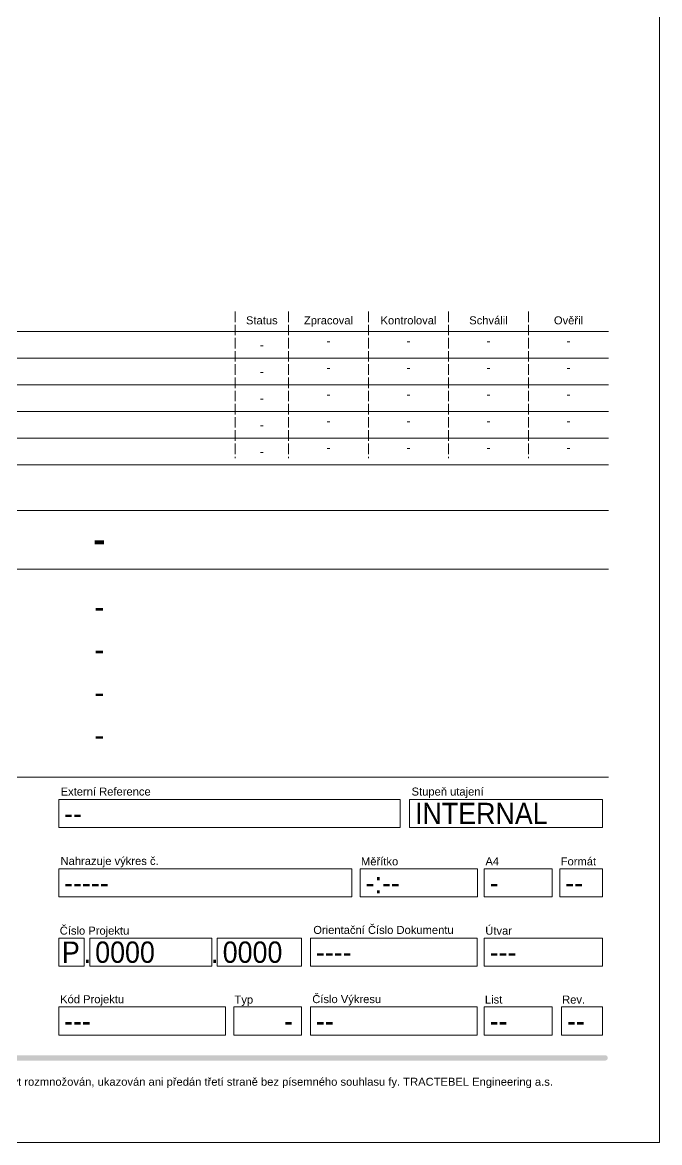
# Paper-space layout 'A2' of a CAD drawing. Header units: millimetres. Extents: x -519 to 75, y -173 to 247.
# Drawn here: x -44.5 to 75, y -173.3 to 36.7 of the extents above; entities that cross this region are included whole.
import ezdxf
from ezdxf.enums import TextEntityAlignment as Align

# ---------------------------------------------------------------- set-up
doc = ezdxf.new("R2010")
doc.units = ezdxf.units.MM
doc.header["$LTSCALE"] = 0.5
doc.linetypes.add('ACAD_ISO02W100', pattern=[15, 12, -3])
doc.layers.add('Border', color=7, linetype='Continuous', lineweight=0)
doc.layers.add('Border_TextCZ', color=7, linetype='Continuous', lineweight=0)
doc.layers.add('Border_TextCZAtr', color=7, linetype='Continuous')
doc.layers.add('BorderColor', color=7, linetype='Continuous')
doc.styles.add('Arial Unicode', font='ARIALUNI.TTF', dxfattribs={"width": 1.428571, "height": 0.007})
doc.styles.add('Arial_1.5', font='arial.ttf', dxfattribs={"height": 1.5})
doc.styles.add('Arial_4.0', font='arial.ttf', dxfattribs={"width": 0.9, "height": 4})
doc.styles.add('Arial_6.5', font='arial.ttf', dxfattribs={"width": 0.8, "height": 6.5})

# ---------------------------------------------------------------- blocks, each defined once
blk = doc.blocks.new('Flux')
at = {"layer": 'BorderColor', "linetype": 'Continuous', "lineweight": 0, "true_color": 0x00aaff}
h = blk.add_hatch(color=140, dxfattribs=at)
h.dxf.hatch_style = 1
h.paths.add_polyline_path([(-190.25, 0.49, 0.914214), (-190.25, -0.51), (-178.03, -0.51, -0.914214), (-178.03, 0.49)])
at = {"layer": 'BorderColor', "linetype": 'Continuous', "lineweight": 0, "true_color": 0x0078be}
h = blk.add_hatch(color=152, dxfattribs=at)
h.dxf.hatch_style = 1
h.paths.add_polyline_path([(-167.63, -0.51, 0.914214), (-167.63, 0.49), (-178.03, 0.49, 0.914214), (-178.03, -0.51)])
at = {"layer": 'BorderColor', "linetype": 'Continuous', "lineweight": 0, "true_color": 0x37b9c3}
h = blk.add_hatch(color=143, dxfattribs=at)
h.dxf.hatch_style = 1
h.paths.add_polyline_path([(-137.09, -0.51, -0.914214), (-137.09, 0.49), (-167.63, 0.49, -0.914214), (-167.63, -0.51)])
at = {"layer": 'BorderColor', "linetype": 'Continuous', "lineweight": 0, "true_color": 0x005a78}
h = blk.add_hatch(color=146, dxfattribs=at)
h.dxf.hatch_style = 1
h.paths.add_polyline_path([(-137.09, 0.49, 0.914214), (-137.09, -0.51), (-121.35, -0.51, 0.914214), (-121.35, 0.49)])
at = {"layer": 'BorderColor', "linetype": 'Continuous', "lineweight": 0, "true_color": 0x00aaff}
h = blk.add_hatch(color=140, dxfattribs=at)
h.dxf.hatch_style = 1
h.paths.add_polyline_path([(-100.47, -0.51, -0.914214), (-100.47, 0.49), (-121.35, 0.49, -0.914214), (-121.35, -0.51)])
at = {"layer": 'BorderColor', "linetype": 'Continuous', "lineweight": 0, "true_color": 0x0078be}
h = blk.add_hatch(color=152, dxfattribs=at)
h.dxf.hatch_style = 1
h.paths.add_polyline_path([(-100.47, 0.49, 0.914214), (-100.47, -0.51), (-85.42, -0.51, 0.914214), (-85.42, 0.49)])
at = {"layer": 'BorderColor', "linetype": 'Continuous', "lineweight": 0, "true_color": 0x91c896}
h = blk.add_hatch(color=113, dxfattribs=at)
h.dxf.hatch_style = 1
h.paths.add_polyline_path([(-85.42, 0.49, -0.914214), (-85.42, -0.51), (-71.75, -0.51, -0.914214), (-71.75, 0.49)])
at = {"layer": 'BorderColor', "linetype": 'Continuous', "lineweight": 0, "true_color": 0x005a78}
h = blk.add_hatch(color=146, dxfattribs=at)
h.dxf.hatch_style = 1
h.paths.add_polyline_path([(-71.75, 0.49, 0.914214), (-71.75, -0.51), (-53.68, -0.51, 0.914214), (-53.68, 0.49)])
at = {"layer": 'BorderColor', "linetype": 'Continuous', "lineweight": 0, "true_color": 0x37b9c3}
h = blk.add_hatch(color=143, dxfattribs=at)
h.dxf.hatch_style = 1
h.paths.add_polyline_path([(-53.68, 0.49, -0.914214), (-53.68, -0.51), (-42.64, -0.51, -0.914214), (-42.64, 0.49)])
at = {"layer": 'BorderColor', "linetype": 'Continuous', "lineweight": 0, "true_color": 0x0078be}
h = blk.add_hatch(color=152, dxfattribs=at)
h.dxf.hatch_style = 1
h.paths.add_polyline_path([(-42.64, 0.49, 0.914214), (-42.64, -0.51), (-29.31, -0.51, 0.914214), (-29.31, 0.49)])
at = {"layer": 'BorderColor', "linetype": 'Continuous', "lineweight": 0, "true_color": 0x00aaff}
h = blk.add_hatch(color=140, dxfattribs=at)
h.dxf.hatch_style = 1
h.paths.add_polyline_path([(-29.31, 0.49, -0.914214), (-29.31, -0.51), (-0.45, -0.51, 0.914214), (-0.45, 0.49)])
blk = doc.blocks.new('A2_v03_CZ')
at = {"layer": 'Border'}
blk.add_line((393.58, 152.06), (583.58, 152.06), dxfattribs=at)
at = {"layer": 'Border', "color": 7, "linetype": 'Continuous', "lineweight": 0, "flags": 128}
blk.add_lwpolyline([(0, 0), (594, 0), (594, 420), (0, 420)], close=True, dxfattribs=at)
at = {"layer": 'Border', "linetype": 'ACAD_ISO02W100', "ltscale": 0.33}
for points in [[(514.42, 155.81), (514.42, 128.31)], [(524.42, 155.81), (524.42, 128.31)], [(539.42, 155.81), (539.42, 128.31)], [(554.42, 155.81), (554.42, 128.31)], [(569.42, 155.81), (569.42, 128.31)]]:
    blk.add_lwpolyline(points, dxfattribs=at)
at = {"layer": 'Border'}
for points in [[(393.58, 152.06), (584.42, 152.06)], [(393.58, 147.06), (584.42, 147.06)], [(393.58, 142.06), (584.42, 142.06)], [(393.58, 137.06), (584.42, 137.06)], [(393.58, 132.06), (584.42, 132.06)], [(393.58, 127.06), (584.42, 127.06)], [(393.58, 118.5), (584.42, 118.5)], [(393.58, 107.5), (584.42, 107.5)], [(393.58, 68.5), (584.42, 68.5)]]:
    blk.add_lwpolyline(points, dxfattribs=at)
for points in [[(481.34, 59.05), (545.34, 59.05), (545.34, 64.34), (481.34, 64.34)], [(547.14, 59.05), (583.29, 59.05), (583.29, 64.34), (547.14, 64.34)], [(481.34, 46.05), (536.27, 46.05), (536.27, 51.34), (481.34, 51.34)], [(537.88, 46.05), (559.89, 46.05), (559.89, 51.34), (537.88, 51.34)], [(561.14, 46.05), (573.87, 46.05), (573.87, 51.34), (561.14, 51.34)], [(575.3, 46.05), (583.29, 46.05), (583.29, 51.34), (575.3, 51.34)], [(481.34, 33.05), (486.14, 33.05), (486.14, 38.34), (481.34, 38.34)], [(487.18, 33.05), (510.04, 33.05), (510.04, 38.34), (487.18, 38.34)], [(511.08, 33.05), (526.89, 33.05), (526.89, 38.34), (511.08, 38.34)], [(528.56, 33.05), (559.8, 33.05), (559.8, 38.34), (528.56, 38.34)], [(561.14, 33.05), (583.29, 33.05), (583.29, 38.34), (561.14, 38.34)], [(481.34, 20.17), (512.63, 20.17), (512.63, 25.46), (481.34, 25.46)], [(514.2, 20.17), (526.89, 20.17), (526.89, 25.46), (514.2, 25.46)], [(528.56, 20.17), (559.8, 20.17), (559.8, 25.46), (528.56, 25.46)], [(561.14, 20.17), (573.83, 20.17), (573.83, 25.46), (561.14, 25.46)], [(575.64, 20.17), (583.29, 20.17), (583.29, 25.46), (575.64, 25.46)]]:
    blk.add_lwpolyline(points, close=True, dxfattribs=at)
at = {"layer": 'BorderColor', "color": 7, "linetype": 'Continuous', "lineweight": 0}
blk.add_blockref('Flux', (584.28, 15.89), dxfattribs=at)
at = {"layer": 'Border', "style": 'Arial_4.0', "width": 0.9}
for p in [(486.02, 35.69), (509.88, 35.69)]:
    blk.add_text('.', height=4, dxfattribs=at).set_placement(p, align=Align.MIDDLE_LEFT)
at = {"layer": 'Border_TextCZ', "color": 7, "linetype": 'Continuous', "lineweight": 0, "style": 'Arial_1.5'}
blk.add_text('Status', height=1.5, dxfattribs=at).set_placement((519.42, 154.15), align=Align.MIDDLE_CENTER)
at = {"layer": 'Border_TextCZ', "color": 7, "linetype": 'Continuous', "lineweight": 13, "style": 'Arial_1.5'}
for s, p in [('Zpracoval', (531.92, 154.15)), ('Kontroloval', (546.92, 154.15)), ('Schválil', (561.92, 154.15)), ('Ověřil', (576.92, 154.15))]:
    blk.add_text(s, height=1.5, dxfattribs=at).set_placement(p, align=Align.MIDDLE_CENTER)
at = {"layer": 'Border_TextCZ', "color": 7, "linetype": 'Continuous', "lineweight": 0}
for s, style, p in [('Externí Reference', 'Arial_1.5', (481.7, 65.81)), ('Stupeň utajení', 'Arial Unicode', (547.5, 65.81)), ('Nahrazuje výkres č.', 'Arial_1.5', (481.68, 52.8)), ('Měřítko', 'Arial_1.5', (538.01, 52.72)), ('A4', 'Arial_1.5', (561.35, 52.74)), ('Formát', 'Arial_1.5', (575.46, 52.72)), ('Číslo Projektu', 'Arial_1.5', (481.53, 39.74)), ('Orientační Číslo Dokumentu', 'Arial_1.5', (529.07, 39.87)), ('Útvar', 'Arial_1.5', (561.32, 39.73)), ('Kód Projektu', 'Arial_1.5', (481.6, 26.88)), ('Typ', 'Arial_1.5', (514.3, 26.81)), ('Číslo Výkresu', 'Arial_1.5', (528.88, 26.9)), ('List', 'Arial_1.5', (561.25, 26.82)), ('Rev.', 'Arial_1.5', (575.73, 26.81)), ('UPOZORNĚNÍ! Tento výkres je majetkem fy. TRACTEBEL Engineering a.s. Nesmí být rozmnožován, ukazován ani předán třetí straně bez písemného souhlasu fy. TRACTEBEL Engineering a.s.', 'Arial Unicode', (393.85, 11.41))]:
    blk.add_text(s, height=1.5, dxfattribs=dict(at, style=style)).set_placement(p, align=Align.MIDDLE_LEFT)
at = {"layer": 'Border_TextCZAtr', "style": 'Arial_1.5'}
for tag, p in [('rev-5', (397.5, 149.56)), ('date-5', (408.92, 149.56)), ('status-5', (519.42, 149.56)), ('rev-4', (397.5, 144.56)), ('date-4', (408.92, 144.56)), ('status-4', (519.42, 144.56)), ('rev-3', (397.5, 139.56)), ('date-3', (408.92, 139.56)), ('status-3', (519.42, 139.56)), ('rev-2', (397.5, 134.56)), ('date-2', (408.92, 134.56)), ('status-2', (519.42, 134.56)), ('rev-1', (397.5, 129.56)), ('date-1', (408.92, 129.56)), ('status-1', (519.42, 129.56))]:
    blk.add_attdef(tag, text='', height=1.5, dxfattribs=at).set_placement(p, align=Align.MIDDLE)
for tag, p in [('description-5', (417.42, 149.56)), ('description-4', (417.42, 144.56)), ('description-3', (417.42, 139.56)), ('description-2', (417.42, 134.56)), ('description-1', (417.42, 129.56))]:
    blk.add_attdef(tag, text='', height=1.5, dxfattribs=at).set_placement(p, align=Align.MIDDLE_LEFT)
for tag, p in [('name1-5', (531.92, 149.56)), ('name2-5', (546.92, 149.56)), ('name3-5', (561.92, 149.56)), ('name4-5', (576.92, 149.56)), ('name1-4', (531.92, 144.56)), ('name2-4', (546.92, 144.56)), ('name3-4', (561.92, 144.56)), ('name4-4', (576.92, 144.56)), ('name1-3', (531.92, 139.56)), ('name2-3', (546.92, 139.56)), ('name3-3', (561.92, 139.56)), ('name4-3', (576.92, 139.56)), ('name1-2', (531.92, 134.56)), ('name2-2', (546.92, 134.56)), ('name3-2', (561.92, 134.56)), ('name4-2', (576.92, 134.56)), ('name1-1', (531.92, 129.56)), ('name2-1', (546.92, 129.56)), ('name3-1', (561.92, 129.56)), ('name4-1', (576.92, 129.56))]:
    blk.add_attdef(tag, text='', height=1.5, dxfattribs=at).set_placement(p, align=Align.CENTER)
at = {"layer": 'Border_TextCZAtr', "style": 'Arial_6.5', "width": 0.8}
blk.add_attdef('SUBJECT1', text='', height=6.5, dxfattribs=at).set_placement((488.94, 113.25), align=Align.MIDDLE_CENTER)
at = {"layer": 'Border_TextCZAtr', "style": 'Arial_4.0'}
for tag, p in [('SUBJECT2', (488.94, 100.42)), ('SUBJECT3', (488.94, 92.42)), ('SUBJECT4', (488.94, 84.42)), ('SUBJECT5', (488.94, 76.42))]:
    blk.add_attdef(tag, text='', height=4, dxfattribs=at).set_placement(p, align=Align.MIDDLE_CENTER)
at = {"layer": 'Border_TextCZAtr', "style": 'Arial_4.0', "width": 0.9}
for tag, p in [('EXTREF', (482.34, 61.7)), ('CONFIDENT', (548.14, 61.7)), ('REPLACES', (482.34, 48.7)), ('scale', (538.88, 48.7)), ('sheet', (562.14, 48.7)), ('size', (576.3, 48.7)), ('TYPPROJ', (481.94, 35.69)), ('PROJ_NUM', (488.18, 35.69)), ('TASK', (512.08, 35.69)), ('OCD', (529.56, 35.69)), ('ISSUER', (562.14, 35.69)), ('INDICATOR', (482.34, 22.81)), ('X', (523.57, 22.81)), ('NUMBER', (529.56, 22.81)), ('FOLIO', (562.14, 22.81)), ('REV', (576.64, 22.81))]:
    blk.add_attdef(tag, text='', height=4, dxfattribs=at).set_placement(p, align=Align.MIDDLE_LEFT)
at = {"layer": 'Border_TextCZAtr', "color": 7, "linetype": 'Continuous', "lineweight": 0, "style": 'Arial_4.0', "width": 0.9, "flags": 10}
blk.add_attdef('TP-', text='', height=4, dxfattribs=at).set_placement((515.2, 22.81), align=Align.MIDDLE_LEFT)

psp = doc.layouts.new('A2')

# ---------------------------------------------------------------- block references
at = {"layer": 'Border'}
ref = psp.add_blockref('A2_v03_CZ', (-519.05, -173.28), dxfattribs=at)
ref.add_attrib('SUBJECT1', '-', dxfattribs={"layer": 'Border_TextCZAtr', "height": 6.5, "style": 'Arial_6.5', "width": 0.8}).set_placement((-30.1, -60.03), align=Align.MIDDLE_CENTER)
ref.add_attrib('SUBJECT2', '-', dxfattribs={"layer": 'Border_TextCZAtr', "height": 4, "style": 'Arial_4.0'}).set_placement((-30.1, -72.86), align=Align.MIDDLE_CENTER)
ref.add_attrib('SUBJECT3', '-', dxfattribs={"layer": 'Border_TextCZAtr', "height": 4, "style": 'Arial_4.0'}).set_placement((-30.1, -80.86), align=Align.MIDDLE_CENTER)
ref.add_attrib('SUBJECT4', '-', dxfattribs={"layer": 'Border_TextCZAtr', "height": 4, "style": 'Arial_4.0'}).set_placement((-30.1, -88.86), align=Align.MIDDLE_CENTER)
ref.add_attrib('SUBJECT5', '-', dxfattribs={"layer": 'Border_TextCZAtr', "height": 4, "style": 'Arial_4.0'}).set_placement((-30.1, -96.86), align=Align.MIDDLE_CENTER)
ref.add_attrib('EXTREF', '--', dxfattribs={"layer": 'Border_TextCZAtr', "height": 4, "style": 'Arial_4.0', "width": 0.9}).set_placement((-36.71, -111.58), align=Align.MIDDLE_LEFT)
ref.add_attrib('CONFIDENT', 'INTERNAL', dxfattribs={"layer": 'Border_TextCZAtr', "height": 4, "style": 'Arial_4.0', "width": 0.9}).set_placement((29.1, -111.58), align=Align.MIDDLE_LEFT)
ref.add_attrib('status-1', '-', dxfattribs={"layer": 'Border_TextCZAtr', "height": 1.5, "style": 'Arial_1.5'}).set_placement((0.37, -43.72), align=Align.MIDDLE)
ref.add_attrib('status-2', '-', dxfattribs={"layer": 'Border_TextCZAtr', "height": 1.5, "style": 'Arial_1.5'}).set_placement((0.37, -38.72), align=Align.MIDDLE)
ref.add_attrib('status-3', '-', dxfattribs={"layer": 'Border_TextCZAtr', "height": 1.5, "style": 'Arial_1.5'}).set_placement((0.37, -33.72), align=Align.MIDDLE)
ref.add_attrib('status-4', '-', dxfattribs={"layer": 'Border_TextCZAtr', "height": 1.5, "style": 'Arial_1.5'}).set_placement((0.37, -28.72), align=Align.MIDDLE)
ref.add_attrib('status-5', '-', dxfattribs={"layer": 'Border_TextCZAtr', "height": 1.5, "style": 'Arial_1.5'}).set_placement((0.37, -23.72), align=Align.MIDDLE)
ref.add_attrib('name1-1', '-', dxfattribs={"layer": 'Border_TextCZAtr', "height": 1.5, "style": 'Arial_1.5'}).set_placement((12.87, -43.72), align=Align.CENTER)
ref.add_attrib('name1-2', '-', dxfattribs={"layer": 'Border_TextCZAtr', "height": 1.5, "style": 'Arial_1.5'}).set_placement((12.87, -38.72), align=Align.CENTER)
ref.add_attrib('name1-3', '-', dxfattribs={"layer": 'Border_TextCZAtr', "height": 1.5, "style": 'Arial_1.5'}).set_placement((12.87, -33.72), align=Align.CENTER)
ref.add_attrib('name1-4', '-', dxfattribs={"layer": 'Border_TextCZAtr', "height": 1.5, "style": 'Arial_1.5'}).set_placement((12.87, -28.72), align=Align.CENTER)
ref.add_attrib('name1-5', '-', dxfattribs={"layer": 'Border_TextCZAtr', "height": 1.5, "style": 'Arial_1.5'}).set_placement((12.87, -23.72), align=Align.CENTER)
ref.add_attrib('name2-1', '-', dxfattribs={"layer": 'Border_TextCZAtr', "height": 1.5, "style": 'Arial_1.5'}).set_placement((27.87, -43.72), align=Align.CENTER)
ref.add_attrib('name2-2', '-', dxfattribs={"layer": 'Border_TextCZAtr', "height": 1.5, "style": 'Arial_1.5'}).set_placement((27.87, -38.72), align=Align.CENTER)
ref.add_attrib('name2-3', '-', dxfattribs={"layer": 'Border_TextCZAtr', "height": 1.5, "style": 'Arial_1.5'}).set_placement((27.87, -33.72), align=Align.CENTER)
ref.add_attrib('name2-4', '-', dxfattribs={"layer": 'Border_TextCZAtr', "height": 1.5, "style": 'Arial_1.5'}).set_placement((27.87, -28.72), align=Align.CENTER)
ref.add_attrib('name2-5', '-', dxfattribs={"layer": 'Border_TextCZAtr', "height": 1.5, "style": 'Arial_1.5'}).set_placement((27.87, -23.72), align=Align.CENTER)
ref.add_attrib('name3-1', '-', dxfattribs={"layer": 'Border_TextCZAtr', "height": 1.5, "style": 'Arial_1.5'}).set_placement((42.87, -43.72), align=Align.CENTER)
ref.add_attrib('name3-2', '-', dxfattribs={"layer": 'Border_TextCZAtr', "height": 1.5, "style": 'Arial_1.5'}).set_placement((42.87, -38.72), align=Align.CENTER)
ref.add_attrib('name3-3', '-', dxfattribs={"layer": 'Border_TextCZAtr', "height": 1.5, "style": 'Arial_1.5'}).set_placement((42.87, -33.72), align=Align.CENTER)
ref.add_attrib('name3-4', '-', dxfattribs={"layer": 'Border_TextCZAtr', "height": 1.5, "style": 'Arial_1.5'}).set_placement((42.87, -28.72), align=Align.CENTER)
ref.add_attrib('name3-5', '-', dxfattribs={"layer": 'Border_TextCZAtr', "height": 1.5, "style": 'Arial_1.5'}).set_placement((42.87, -23.72), align=Align.CENTER)
ref.add_attrib('name4-1', '-', dxfattribs={"layer": 'Border_TextCZAtr', "height": 1.5, "style": 'Arial_1.5'}).set_placement((57.87, -43.72), align=Align.CENTER)
ref.add_attrib('name4-2', '-', dxfattribs={"layer": 'Border_TextCZAtr', "height": 1.5, "style": 'Arial_1.5'}).set_placement((57.87, -38.72), align=Align.CENTER)
ref.add_attrib('name4-3', '-', dxfattribs={"layer": 'Border_TextCZAtr', "height": 1.5, "style": 'Arial_1.5'}).set_placement((57.87, -33.72), align=Align.CENTER)
ref.add_attrib('name4-4', '-', dxfattribs={"layer": 'Border_TextCZAtr', "height": 1.5, "style": 'Arial_1.5'}).set_placement((57.87, -28.72), align=Align.CENTER)
ref.add_attrib('name4-5', '-', dxfattribs={"layer": 'Border_TextCZAtr', "height": 1.5, "style": 'Arial_1.5'}).set_placement((57.87, -23.72), align=Align.CENTER)
ref.add_attrib('REPLACES', '-----', dxfattribs={"layer": 'Border_TextCZAtr', "height": 4, "style": 'Arial_4.0', "width": 0.9}).set_placement((-36.71, -124.58), align=Align.MIDDLE_LEFT)
ref.add_attrib('scale', '-:--', dxfattribs={"layer": 'Border_TextCZAtr', "height": 4, "style": 'Arial_4.0', "width": 0.9}).set_placement((19.83, -124.58), align=Align.MIDDLE_LEFT)
ref.add_attrib('sheet', '-', dxfattribs={"layer": 'Border_TextCZAtr', "height": 4, "style": 'Arial_4.0', "width": 0.9}).set_placement((43.1, -124.58), align=Align.MIDDLE_LEFT)
ref.add_attrib('size', '--', dxfattribs={"layer": 'Border_TextCZAtr', "height": 4, "style": 'Arial_4.0', "width": 0.9}).set_placement((57.25, -124.58), align=Align.MIDDLE_LEFT)
ref.add_attrib('TYPPROJ', 'P', dxfattribs={"layer": 'Border_TextCZAtr', "height": 4, "style": 'Arial_4.0', "width": 0.9}).set_placement((-37.11, -137.58), align=Align.MIDDLE_LEFT)
ref.add_attrib('TASK', '0000', dxfattribs={"layer": 'Border_TextCZAtr', "height": 4, "style": 'Arial_4.0', "width": 0.9}).set_placement((-6.96, -137.58), align=Align.MIDDLE_LEFT)
ref.add_attrib('X', '-', dxfattribs={"layer": 'Border_TextCZAtr', "height": 4, "style": 'Arial_4.0', "width": 0.9}).set_placement((4.53, -150.47), align=Align.MIDDLE_LEFT)
ref.add_attrib('NUMBER', '--', dxfattribs={"layer": 'Border_TextCZAtr', "height": 4, "style": 'Arial_4.0', "width": 0.9}).set_placement((10.51, -150.47), align=Align.MIDDLE_LEFT)
ref.add_attrib('FOLIO', '--', dxfattribs={"layer": 'Border_TextCZAtr', "height": 4, "style": 'Arial_4.0', "width": 0.9}).set_placement((43.1, -150.47), align=Align.MIDDLE_LEFT)
ref.add_attrib('REV', '--', dxfattribs={"layer": 'Border_TextCZAtr', "height": 4, "style": 'Arial_4.0', "width": 0.9}).set_placement((57.6, -150.47), align=Align.MIDDLE_LEFT)
ref.add_attrib('ISSUER', '---', dxfattribs={"layer": 'Border_TextCZAtr', "height": 4, "style": 'Arial_4.0', "width": 0.9}).set_placement((43.1, -137.58), align=Align.MIDDLE_LEFT)
ref.add_attrib('OCD', '----', dxfattribs={"layer": 'Border_TextCZAtr', "height": 4, "style": 'Arial_4.0', "width": 0.9}).set_placement((10.51, -137.58), align=Align.MIDDLE_LEFT)
ref.add_attrib('PROJ_NUM', '0000', dxfattribs={"layer": 'Border_TextCZAtr', "height": 4, "style": 'Arial_4.0', "width": 0.9}).set_placement((-30.87, -137.58), align=Align.MIDDLE_LEFT)
ref.add_attrib('INDICATOR', '---', dxfattribs={"layer": 'Border_TextCZAtr', "height": 4, "style": 'Arial_4.0', "width": 0.9}).set_placement((-36.71, -150.47), align=Align.MIDDLE_LEFT)

doc.saveas('drawing.dxf')
